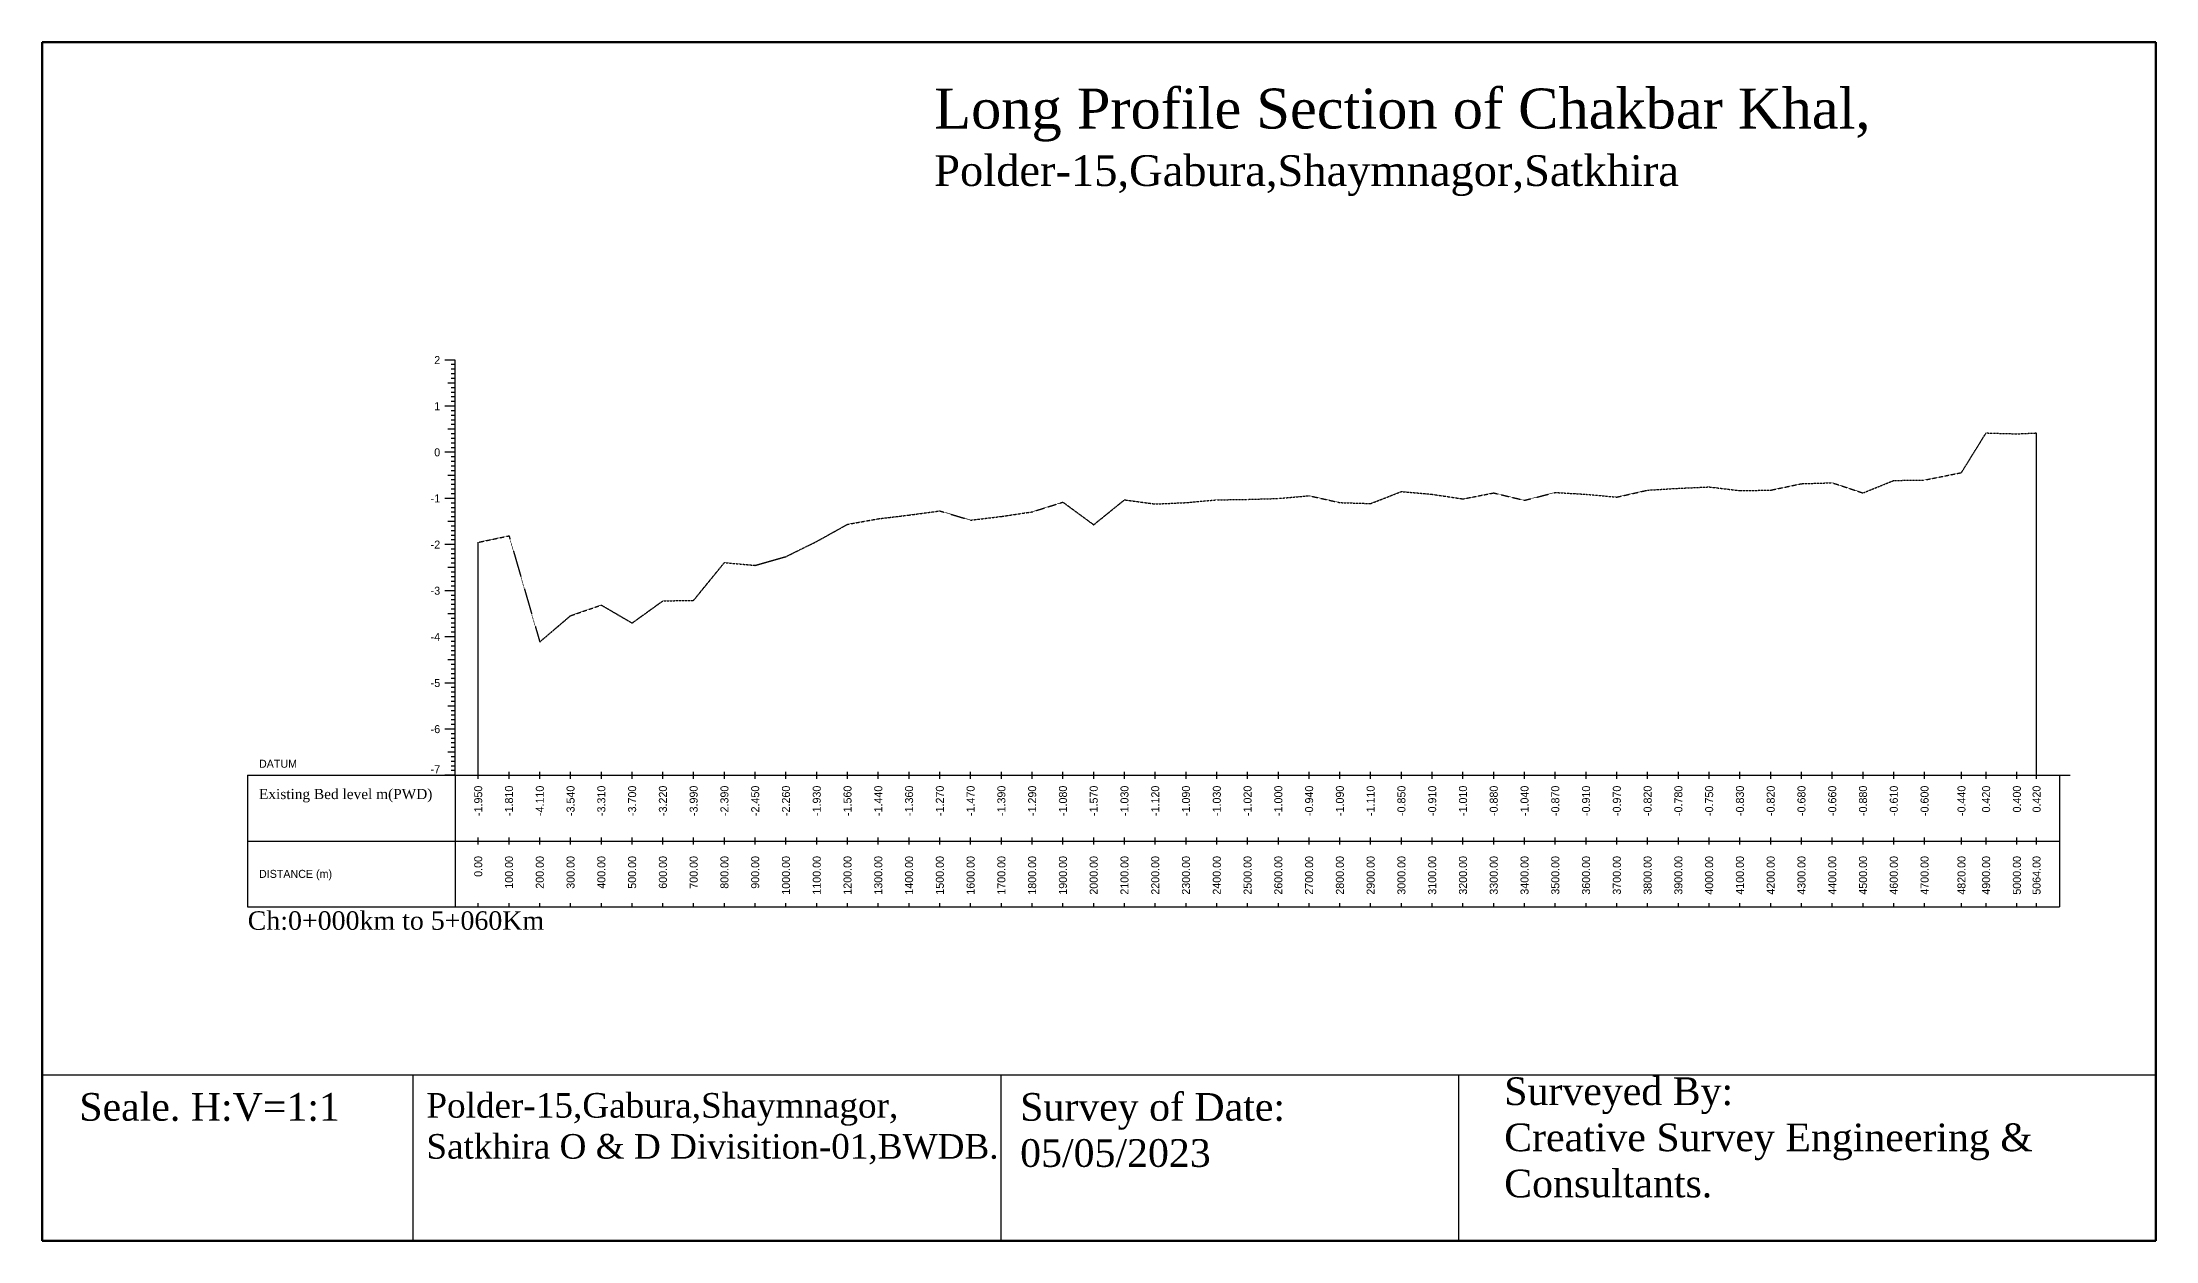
# Model space of a CAD drawing. Header units: inches. Extents: x -6195 to 673, y -1074 to 9484.
# Drawn here: x -6195 to 673, y -1074 to 2823 of the extents above; entities that cross this region are included whole.
import ezdxf
from ezdxf.enums import TextEntityAlignment as Align

# ---------------------------------------------------------------- set-up
doc = ezdxf.new("R2010")
doc.units = ezdxf.units.IN
doc.header["$MEASUREMENT"] = 0
doc.linetypes.add('HIDDEN', pattern=[0.375, 0.25, -0.125])
doc.layers.add('CS_Drawing', color=7, linetype='Continuous')
doc.layers.add('GL', color=3, linetype='HIDDEN')
doc.styles.add('romans', font='romans.shx')

msp = doc.modelspace()

# ---------------------------------------------------------------- linework, layer by layer
at = {"color": 4, "lineweight": 50}
for points in [[(-6195.1, -1073.7), (-6195.1, 2822.8)], [(-6195.1, 2822.8), (672.9, 2822.8)], [(-6195.1, -1073.7), (-6195.1, 2822.8)], [(-6195.1, 2822.8), (672.9, 2822.8)], [(672.9, 2822.8), (672.9, -1073.7)], [(672.9, 2822.8), (672.9, -1073.7)], [(-6195.1, -1073.7), (672.9, -1073.7)], [(-6195.1, -1073.7), (672.9, -1073.7)]]:
    msp.add_lwpolyline(points, dxfattribs=at)
for points in [[(-6195.1, -534.1), (672.9, -534.1)], [(-6195.1, -534.1), (-6195.1, -1073.7)], [(-4991.3, -534.1), (-4991.3, -1073.7)], [(-3079.6, -534.1), (-3079.6, -1073.7)], [(-1592.7, -534.1), (-1592.7, -1073.7)]]:
    msp.add_lwpolyline(points)
at = {"layer": 'CS_Drawing'}
for p, q in [((-4853.3, 1789.6), (-4887, 1789.6)), ((-4853.3, 1789.6), (-4876.9, 1789.6)), ((-4853.3, 1789.6), (-4866.8, 1789.6)), ((-4853.3, 439.6), (-4853.3, 1789.6)), ((-4853.3, 1774.6), (-4866.8, 1774.6)), ((-4853.3, 1759.6), (-4866.8, 1759.6)), ((-4853.3, 1744.6), (-4866.8, 1744.6)), ((-4853.3, 1729.6), (-4866.8, 1729.6)), ((-4853.3, 1714.6), (-4876.9, 1714.6)), ((-4853.3, 1714.6), (-4866.8, 1714.6)), ((-4853.3, 1699.6), (-4866.8, 1699.6)), ((-4853.3, 1684.6), (-4866.8, 1684.6)), ((-4853.3, 1669.6), (-4866.8, 1669.6)), ((-4853.3, 1654.6), (-4866.8, 1654.6)), ((-4853.3, 1639.6), (-4887, 1639.6)), ((-4853.3, 1639.6), (-4876.9, 1639.6)), ((-4853.3, 1639.6), (-4866.8, 1639.6)), ((-4853.3, 1624.6), (-4866.8, 1624.6)), ((-4853.3, 1609.6), (-4866.8, 1609.6)), ((-4853.3, 1594.6), (-4866.8, 1594.6)), ((-4853.3, 1564.6), (-4876.9, 1564.6)), ((-4853.3, 1579.6), (-4866.8, 1579.6)), ((-4853.3, 1564.6), (-4866.8, 1564.6)), ((-4853.3, 1549.6), (-4866.8, 1549.6)), ((-4853.3, 1534.6), (-4866.8, 1534.6)), ((-4853.3, 1519.6), (-4866.8, 1519.6)), ((285.7, 439.6), (285.7, 1552.6)), ((-4853.3, 1489.6), (-4887, 1489.6)), ((-4853.3, 1489.6), (-4876.9, 1489.6)), ((-4853.3, 1504.6), (-4866.8, 1504.6)), ((-4853.3, 1489.6), (-4866.8, 1489.6)), ((-4853.3, 1474.6), (-4866.8, 1474.6)), ((-4853.3, 1459.6), (-4866.8, 1459.6)), ((-4853.3, 1444.6), (-4866.8, 1444.6)), ((-4853.3, 1414.6), (-4876.9, 1414.6)), ((-4853.3, 1429.6), (-4866.8, 1429.6)), ((-4853.3, 1414.6), (-4866.8, 1414.6)), ((-4853.3, 1399.6), (-4866.8, 1399.6)), ((-4853.3, 1384.6), (-4866.8, 1384.6)), ((-4853.3, 1339.6), (-4887, 1339.6)), ((-4853.3, 1339.6), (-4876.9, 1339.6)), ((-4853.3, 1369.6), (-4866.8, 1369.6)), ((-4853.3, 1354.6), (-4866.8, 1354.6)), ((-4853.3, 1339.6), (-4866.8, 1339.6)), ((-4853.3, 1324.6), (-4866.8, 1324.6)), ((-4853.3, 1309.6), (-4866.8, 1309.6)), ((-4853.3, 1264.6), (-4876.9, 1264.6)), ((-4853.3, 1294.6), (-4866.8, 1294.6)), ((-4853.3, 1279.6), (-4866.8, 1279.6)), ((-4853.3, 1264.6), (-4866.8, 1264.6)), ((-4853.3, 1249.6), (-4866.8, 1249.6)), ((-4853.3, 1189.6), (-4887, 1189.6)), ((-4853.3, 1189.6), (-4876.9, 1189.6)), ((-4853.3, 1234.6), (-4866.8, 1234.6)), ((-4853.3, 1219.6), (-4866.8, 1219.6)), ((-4853.3, 1204.6), (-4866.8, 1204.6)), ((-4853.3, 1189.6), (-4866.8, 1189.6)), ((-4853.3, 1174.6), (-4866.8, 1174.6)), ((-4778.3, 439.6), (-4778.3, 1197.1)), ((-4853.3, 1114.6), (-4876.9, 1114.6)), ((-4853.3, 1159.6), (-4866.8, 1159.6)), ((-4853.3, 1144.6), (-4866.8, 1144.6)), ((-4853.3, 1129.6), (-4866.8, 1129.6)), ((-4853.3, 1114.6), (-4866.8, 1114.6)), ((-4853.3, 1099.6), (-4866.8, 1099.6)), ((-4853.3, 1039.6), (-4887, 1039.6)), ((-4853.3, 1039.6), (-4876.9, 1039.6)), ((-4853.3, 1084.6), (-4866.8, 1084.6)), ((-4853.3, 1069.6), (-4866.8, 1069.6)), ((-4853.3, 1054.6), (-4866.8, 1054.6)), ((-4853.3, 1039.6), (-4866.8, 1039.6)), ((-4853.3, 964.6), (-4876.9, 964.6)), ((-4853.3, 1024.6), (-4866.8, 1024.6)), ((-4853.3, 1009.6), (-4866.8, 1009.6)), ((-4853.3, 994.6), (-4866.8, 994.6)), ((-4853.3, 979.6), (-4866.8, 979.6)), ((-4853.3, 964.6), (-4866.8, 964.6)), ((-4853.3, 949.6), (-4866.8, 949.6)), ((-4853.3, 934.6), (-4866.8, 934.6)), ((-4853.3, 919.6), (-4866.8, 919.6)), ((-4853.3, 904.6), (-4866.8, 904.6)), ((-4853.3, 889.6), (-4887, 889.6)), ((-4853.3, 889.6), (-4876.9, 889.6)), ((-4853.3, 889.6), (-4866.8, 889.6)), ((-4853.3, 874.6), (-4866.8, 874.6)), ((-4853.3, 859.6), (-4866.8, 859.6)), ((-4853.3, 844.6), (-4866.8, 844.6)), ((-4853.3, 829.6), (-4866.8, 829.6)), ((-4853.3, 814.6), (-4876.9, 814.6)), ((-4853.3, 814.6), (-4866.8, 814.6)), ((-4853.3, 799.6), (-4866.8, 799.6)), ((-4853.3, 784.6), (-4866.8, 784.6)), ((-4853.3, 769.6), (-4866.8, 769.6)), ((-4853.3, 739.6), (-4887, 739.6)), ((-4853.3, 739.6), (-4876.9, 739.6)), ((-4853.3, 754.6), (-4866.8, 754.6)), ((-4853.3, 739.6), (-4866.8, 739.6)), ((-4853.3, 724.6), (-4866.8, 724.6)), ((-4853.3, 709.6), (-4866.8, 709.6)), ((-4853.3, 694.6), (-4866.8, 694.6)), ((-4853.3, 664.6), (-4876.9, 664.6)), ((-4853.3, 679.6), (-4866.8, 679.6)), ((-4853.3, 664.6), (-4866.8, 664.6)), ((-4853.3, 649.6), (-4866.8, 649.6)), ((-4853.3, 634.6), (-4866.8, 634.6)), ((-4853.3, 619.6), (-4866.8, 619.6)), ((-4853.3, 589.6), (-4887, 589.6)), ((-4853.3, 589.6), (-4876.9, 589.6)), ((-4853.3, 604.6), (-4866.8, 604.6)), ((-4853.3, 589.6), (-4866.8, 589.6)), ((-4853.3, 574.6), (-4866.8, 574.6)), ((-4853.3, 559.6), (-4866.8, 559.6)), ((-4853.3, 514.6), (-4876.9, 514.6)), ((-4853.3, 544.6), (-4866.8, 544.6)), ((-4853.3, 529.6), (-4866.8, 529.6)), ((-4853.3, 514.6), (-4866.8, 514.6)), ((-4853.3, 499.6), (-4866.8, 499.6)), ((-4853.3, 484.6), (-4866.8, 484.6)), ((-5528.3, 439.6), (-4853.3, 439.6)), ((-5528.3, 439.6), (-5528.3, 12.1)), ((-4853.3, 439.6), (-4887, 439.6)), ((-4853.3, 439.6), (-4876.9, 439.6)), ((-4853.3, 469.6), (-4866.8, 469.6)), ((-4853.3, 454.6), (-4866.8, 454.6)), ((-4853.3, 439.6), (-4866.8, 439.6)), ((-4853.3, 439.6), (360.7, 439.6)), ((-4853.3, 439.6), (-4853.3, 12.1)), ((-4778.3, 428.3), (-4778.3, 450.8)), ((-4678.3, 428.3), (-4678.3, 450.8)), ((-4578.3, 428.3), (-4578.3, 450.8)), ((-4478.3, 428.3), (-4478.3, 450.8)), ((-4378.3, 428.3), (-4378.3, 450.8)), ((-4278.3, 428.3), (-4278.3, 450.8)), ((-4178.3, 428.3), (-4178.3, 450.8)), ((-4078.3, 428.3), (-4078.3, 450.8)), ((-3978.3, 428.3), (-3978.3, 450.8)), ((-3878.3, 428.3), (-3878.3, 450.8)), ((-3778.3, 428.3), (-3778.3, 450.8)), ((-3678.3, 428.3), (-3678.3, 450.8)), ((-3578.3, 428.3), (-3578.3, 450.8)), ((-3478.3, 428.3), (-3478.3, 450.8)), ((-3378.3, 428.3), (-3378.3, 450.8)), ((-3278.3, 428.3), (-3278.3, 450.8)), ((-3178.3, 428.3), (-3178.3, 450.8)), ((-3078.3, 428.3), (-3078.3, 450.8)), ((-2978.3, 428.3), (-2978.3, 450.8)), ((-2878.3, 428.3), (-2878.3, 450.8)), ((-2778.3, 428.3), (-2778.3, 450.8)), ((-2678.3, 428.3), (-2678.3, 450.8)), ((-2578.3, 428.3), (-2578.3, 450.8)), ((-2478.3, 428.3), (-2478.3, 450.8)), ((-2378.3, 428.3), (-2378.3, 450.8)), ((-2278.3, 428.3), (-2278.3, 450.8)), ((-2178.3, 428.3), (-2178.3, 450.8)), ((-2078.3, 428.3), (-2078.3, 450.8)), ((-1978.3, 428.3), (-1978.3, 450.8)), ((-1878.3, 428.3), (-1878.3, 450.8)), ((-1778.3, 428.3), (-1778.3, 450.8)), ((-1678.3, 428.3), (-1678.3, 450.8)), ((-1578.3, 428.3), (-1578.3, 450.8)), ((-1478.3, 428.3), (-1478.3, 450.8)), ((-1378.3, 428.3), (-1378.3, 450.8)), ((-1278.3, 428.3), (-1278.3, 450.8)), ((-1178.3, 428.3), (-1178.3, 450.8)), ((-1078.3, 428.3), (-1078.3, 450.8)), ((-978.3, 428.3), (-978.3, 450.8)), ((-878.3, 428.3), (-878.3, 450.8)), ((-778.3, 428.3), (-778.3, 450.8)), ((-678.3, 428.3), (-678.3, 450.8)), ((-578.3, 428.3), (-578.3, 450.8)), ((-478.3, 428.3), (-478.3, 450.8)), ((-378.3, 428.3), (-378.3, 450.8)), ((-278.3, 428.3), (-278.3, 450.8)), ((-178.3, 428.3), (-178.3, 450.8)), ((-78.3, 428.3), (-78.3, 450.8)), ((41.7, 428.3), (41.7, 450.8)), ((121.7, 428.3), (121.7, 450.8)), ((221.7, 428.3), (221.7, 450.8)), ((285.7, 428.3), (285.7, 450.8)), ((360.7, 439.6), (394.5, 439.6)), ((360.7, 439.6), (384.4, 439.6)), ((360.7, 439.6), (374.2, 439.6)), ((360.7, 439.6), (360.7, 12.1)), ((-5528.3, 225.8), (-4853.3, 225.8)), ((-4853.3, 225.8), (360.7, 225.8)), ((-4853.3, 225.8), (360.7, 225.8)), ((-4778.3, 214.6), (-4778.3, 237.1)), ((-4678.3, 214.6), (-4678.3, 237.1)), ((-4578.3, 214.6), (-4578.3, 237.1)), ((-4478.3, 214.6), (-4478.3, 237.1)), ((-4378.3, 214.6), (-4378.3, 237.1)), ((-4278.3, 214.6), (-4278.3, 237.1)), ((-4178.3, 214.6), (-4178.3, 237.1)), ((-4078.3, 214.6), (-4078.3, 237.1)), ((-3978.3, 214.6), (-3978.3, 237.1)), ((-3878.3, 214.6), (-3878.3, 237.1)), ((-3778.3, 214.6), (-3778.3, 237.1)), ((-3678.3, 214.6), (-3678.3, 237.1)), ((-3578.3, 214.6), (-3578.3, 237.1)), ((-3478.3, 214.6), (-3478.3, 237.1)), ((-3378.3, 214.6), (-3378.3, 237.1)), ((-3278.3, 214.6), (-3278.3, 237.1)), ((-3178.3, 214.6), (-3178.3, 237.1)), ((-3078.3, 214.6), (-3078.3, 237.1)), ((-2978.3, 214.6), (-2978.3, 237.1)), ((-2878.3, 214.6), (-2878.3, 237.1)), ((-2778.3, 214.6), (-2778.3, 237.1)), ((-2678.3, 214.6), (-2678.3, 237.1)), ((-2578.3, 214.6), (-2578.3, 237.1)), ((-2478.3, 214.6), (-2478.3, 237.1)), ((-2378.3, 214.6), (-2378.3, 237.1)), ((-2278.3, 214.6), (-2278.3, 237.1)), ((-2178.3, 214.6), (-2178.3, 237.1)), ((-2078.3, 214.6), (-2078.3, 237.1)), ((-1978.3, 214.6), (-1978.3, 237.1)), ((-1878.3, 214.6), (-1878.3, 237.1)), ((-1778.3, 214.6), (-1778.3, 237.1)), ((-1678.3, 214.6), (-1678.3, 237.1)), ((-1578.3, 214.6), (-1578.3, 237.1)), ((-1478.3, 214.6), (-1478.3, 237.1)), ((-1378.3, 214.6), (-1378.3, 237.1)), ((-1278.3, 214.6), (-1278.3, 237.1)), ((-1178.3, 214.6), (-1178.3, 237.1)), ((-1078.3, 214.6), (-1078.3, 237.1)), ((-978.3, 214.6), (-978.3, 237.1)), ((-878.3, 214.6), (-878.3, 237.1)), ((-778.3, 214.6), (-778.3, 237.1)), ((-678.3, 214.6), (-678.3, 237.1)), ((-578.3, 214.6), (-578.3, 237.1)), ((-478.3, 214.6), (-478.3, 237.1)), ((-378.3, 214.6), (-378.3, 237.1)), ((-278.3, 214.6), (-278.3, 237.1)), ((-178.3, 214.6), (-178.3, 237.1)), ((-78.3, 214.6), (-78.3, 237.1)), ((41.7, 214.6), (41.7, 237.1)), ((121.7, 214.6), (121.7, 237.1)), ((221.7, 214.6), (221.7, 237.1)), ((285.7, 214.6), (285.7, 237.1)), ((-5528.3, 12.1), (-4853.3, 12.1)), ((-4853.3, 12.1), (360.7, 12.1)), ((-4778.3, 12.1), (-4778.3, 23.3)), ((-4678.3, 12.1), (-4678.3, 23.3)), ((-4578.3, 12.1), (-4578.3, 23.3)), ((-4478.3, 12.1), (-4478.3, 23.3)), ((-4378.3, 12.1), (-4378.3, 23.3)), ((-4278.3, 12.1), (-4278.3, 23.3)), ((-4178.3, 12.1), (-4178.3, 23.3)), ((-4078.3, 12.1), (-4078.3, 23.3)), ((-3978.3, 12.1), (-3978.3, 23.3)), ((-3878.3, 12.1), (-3878.3, 23.3)), ((-3778.3, 12.1), (-3778.3, 23.3)), ((-3678.3, 12.1), (-3678.3, 23.3)), ((-3578.3, 12.1), (-3578.3, 23.3)), ((-3478.3, 12.1), (-3478.3, 23.3)), ((-3378.3, 12.1), (-3378.3, 23.3)), ((-3278.3, 12.1), (-3278.3, 23.3)), ((-3178.3, 12.1), (-3178.3, 23.3)), ((-3078.3, 12.1), (-3078.3, 23.3)), ((-2978.3, 12.1), (-2978.3, 23.3)), ((-2878.3, 12.1), (-2878.3, 23.3)), ((-2778.3, 12.1), (-2778.3, 23.3)), ((-2678.3, 12.1), (-2678.3, 23.3)), ((-2578.3, 12.1), (-2578.3, 23.3)), ((-2478.3, 12.1), (-2478.3, 23.3)), ((-2378.3, 12.1), (-2378.3, 23.3)), ((-2278.3, 12.1), (-2278.3, 23.3)), ((-2178.3, 12.1), (-2178.3, 23.3)), ((-2078.3, 12.1), (-2078.3, 23.3)), ((-1978.3, 12.1), (-1978.3, 23.3)), ((-1878.3, 12.1), (-1878.3, 23.3)), ((-1778.3, 12.1), (-1778.3, 23.3)), ((-1678.3, 12.1), (-1678.3, 23.3)), ((-1578.3, 12.1), (-1578.3, 23.3)), ((-1478.3, 12.1), (-1478.3, 23.3)), ((-1378.3, 12.1), (-1378.3, 23.3)), ((-1278.3, 12.1), (-1278.3, 23.3)), ((-1178.3, 12.1), (-1178.3, 23.3)), ((-1078.3, 12.1), (-1078.3, 23.3)), ((-978.3, 12.1), (-978.3, 23.3)), ((-878.3, 12.1), (-878.3, 23.3)), ((-778.3, 12.1), (-778.3, 23.3)), ((-678.3, 12.1), (-678.3, 23.3)), ((-578.3, 12.1), (-578.3, 23.3)), ((-478.3, 12.1), (-478.3, 23.3)), ((-378.3, 12.1), (-378.3, 23.3)), ((-278.3, 12.1), (-278.3, 23.3)), ((-178.3, 12.1), (-178.3, 23.3)), ((-78.3, 12.1), (-78.3, 23.3)), ((41.7, 12.1), (41.7, 23.3)), ((121.7, 12.1), (121.7, 23.3)), ((221.7, 12.1), (221.7, 23.3)), ((285.7, 12.1), (285.7, 23.3))]:
    msp.add_line(p, q, dxfattribs=at)
at = {"layer": 'GL', "color": 5}
msp.add_lwpolyline([(-4778.3, 1197.1), (-4678.3, 1218.1), (-4578.3, 873.1), (-4478.3, 958.6), (-4378.3, 993.1), (-4278.3, 934.6), (-4178.3, 1006.6), (-4078.3, 1008.4), (-3978.3, 1131.1), (-3878.3, 1122.1), (-3778.3, 1150.6), (-3678.3, 1200.1), (-3578.3, 1255.6), (-3478.3, 1273.6), (-3378.3, 1285.6), (-3278.3, 1299.1), (-3178.3, 1269.1), (-3078.3, 1281.1), (-2978.3, 1296.1), (-2878.3, 1327.6), (-2778.3, 1254.1), (-2678.3, 1335.1), (-2578.3, 1321.6), (-2478.3, 1326.1), (-2378.3, 1335.1), (-2278.3, 1336.6), (-2178.3, 1339.6), (-2078.3, 1348.6), (-1978.3, 1326.1), (-1878.3, 1323.1), (-1778.3, 1362.1), (-1678.3, 1353.1), (-1578.3, 1338.1), (-1478.3, 1357.6), (-1378.3, 1333.6), (-1278.3, 1359.1), (-1178.3, 1353.1), (-1078.3, 1344.1), (-978.3, 1366.6), (-878.3, 1372.6), (-778.3, 1377.1), (-678.3, 1365.1), (-578.3, 1366.6), (-478.3, 1387.6), (-378.3, 1390.6), (-278.3, 1357.6), (-178.3, 1398.1), (-78.3, 1399.6), (41.7, 1423.6), (121.7, 1552.6), (221.7, 1549.6), (285.7, 1552.6), (285.7, 1552.6)], dxfattribs=at)

# ---------------------------------------------------------------- texts
at = {"attachment_point": 1, "style": 'romans'}
for s, insert, char_height, width in [('{\\fTimes New Roman|b0|i0|c0|p18;\\H1.3x;Long Profile Section of Chakbar Khal,  \\H0.7692x;Polder-15,Gabura,Shaymnagor,Satkhira}', (-3296.7, 2672.3), 100, 3173.411), ('{\\fTimes New Roman|b0|i0|c0|p18;Existing Bed level m(PWD)}', (-5490.8, 395.2), 33, 2650.542), ('{\\fTimes New Roman|b0|i0|c0|p18;Ch:0+000km to 5+060Km}', (-5527.4, -2.7), 60, 2650.542), ('{\\fTimes New Roman|b0|i0|c0|p18;Ch:0+000Km to 5+060 Km}', (-5490.8, -85.4), 0.25, 415.04), ('\\A1;{\\fTimes New Roman|b0|i0|c0|p18;Surveyed By:                                                          Creative Survey Engineering &                            Consultants.}', (-1444.2, -542.5), 90, 2992.189), ('{\\fTimes New Roman|b0|i0|c0|p18;Seale. H:V=1:1}', (-6074.7, -593.5), 90, 2650.542), ('{\\fTimes New Roman|b0|i0|c0|p18;Polder-15,Gabura,Shaymnagor,                                       Satkhira O & D Divisition-01,BWDB.}', (-4946.9, -593.5), 80, 2991.487), ('\\A1;{\\fTimes New Roman|b0|i0|c0|p18;Survey of Date:                                       05/05/2023}', (-3017.3, -593.5), 90, 1396.57)]:
    msp.add_mtext(s, dxfattribs=dict(at, insert=insert, char_height=char_height, width=width))
at = {"layer": 'CS_Drawing'}
for s, p in [('2', (-4902, 1789.6)), ('1', (-4902, 1639.6)), ('0', (-4902, 1489.6)), ('-1', (-4902, 1339.6)), ('-2', (-4902, 1189.6)), ('-3', (-4902, 1039.6)), ('-4', (-4902, 889.6)), ('-5', (-4902, 739.6)), ('-6', (-4902, 589.6))]:
    msp.add_text(s, height=26, dxfattribs=at).set_placement(p, align=Align.MIDDLE_RIGHT)
for s, p in [('DATUM', (-5490.8, 477.1)), ('DISTANCE (m)', (-5490.8, 119))]:
    msp.add_text(s, height=26, dxfattribs=at).set_placement(p, align=Align.MIDDLE_LEFT)
msp.add_text('-7', height=26, dxfattribs=at).set_placement((-4902, 446.3), align=Align.RIGHT)
for s, p in [('-1.950', (-4778.3, 405.8)), ('-1.810', (-4678.3, 405.8)), ('-4.110', (-4578.3, 405.8)), ('-3.540', (-4478.3, 405.8)), ('-3.310', (-4378.3, 405.8)), ('-3.700', (-4278.3, 405.8)), ('-3.220', (-4178.3, 405.8)), ('-3.990', (-4078.3, 405.8)), ('-2.390', (-3978.3, 405.8)), ('-2.450', (-3878.3, 405.8)), ('-2.260', (-3778.3, 405.8)), ('-1.930', (-3678.3, 405.8)), ('-1.560', (-3578.3, 405.8)), ('-1.440', (-3478.3, 405.8)), ('-1.360', (-3378.3, 405.8)), ('-1.270', (-3278.3, 405.8)), ('-1.470', (-3178.3, 405.8)), ('-1.390', (-3078.3, 405.8)), ('-1.290', (-2978.3, 405.8)), ('-1.080', (-2878.3, 405.8)), ('-1.570', (-2778.3, 405.8)), ('-1.030', (-2678.3, 405.8)), ('-1.120', (-2578.3, 405.8)), ('-1.090', (-2478.3, 405.8)), ('-1.030', (-2378.3, 405.8)), ('-1.020', (-2278.3, 405.8)), ('-1.000', (-2178.3, 405.8)), ('-0.940', (-2078.3, 405.8)), ('-1.090', (-1978.3, 405.8)), ('-1.110', (-1878.3, 405.8)), ('-0.850', (-1778.3, 405.8)), ('-0.910', (-1678.3, 405.8)), ('-1.010', (-1578.3, 405.8)), ('-0.880', (-1478.3, 405.8)), ('-1.040', (-1378.3, 405.8)), ('-0.870', (-1278.3, 405.8)), ('-0.910', (-1178.3, 405.8)), ('-0.970', (-1078.3, 405.8)), ('-0.820', (-978.3, 405.8)), ('-0.780', (-878.3, 405.8)), ('-0.750', (-778.3, 405.8)), ('-0.830', (-678.3, 405.8)), ('-0.820', (-578.3, 405.8)), ('-0.680', (-478.3, 405.8)), ('-0.660', (-378.3, 405.8)), ('-0.880', (-278.3, 405.8)), ('-0.610', (-178.3, 405.8)), ('-0.600', (-78.3, 405.8)), ('-0.440', (41.7, 405.8)), ('0.420', (121.7, 405.8)), ('0.400', (221.7, 405.8)), ('0.420', (285.7, 405.8)), ('0.00', (-4778.3, 177.1)), ('100.00', (-4678.3, 177.1)), ('200.00', (-4578.3, 177.1)), ('300.00', (-4478.3, 177.1)), ('400.00', (-4378.3, 177.1)), ('500.00', (-4278.3, 177.1)), ('600.00', (-4178.3, 177.1)), ('700.00', (-4078.3, 177.1)), ('800.00', (-3978.3, 177.1)), ('900.00', (-3878.3, 177.1)), ('1000.00', (-3778.3, 177.1)), ('1100.00', (-3678.3, 177.1)), ('1200.00', (-3578.3, 177.1)), ('1300.00', (-3478.3, 177.1)), ('1400.00', (-3378.3, 177.1)), ('1500.00', (-3278.3, 177.1)), ('1600.00', (-3178.3, 177.1)), ('1700.00', (-3078.3, 177.1)), ('1800.00', (-2978.3, 177.1)), ('1900.00', (-2878.3, 177.1)), ('2000.00', (-2778.3, 177.1)), ('2100.00', (-2678.3, 177.1)), ('2200.00', (-2578.3, 177.1)), ('2300.00', (-2478.3, 177.1)), ('2400.00', (-2378.3, 177.1)), ('2500.00', (-2278.3, 177.1)), ('2600.00', (-2178.3, 177.1)), ('2700.00', (-2078.3, 177.1)), ('2800.00', (-1978.3, 177.1)), ('2900.00', (-1878.3, 177.1)), ('3000.00', (-1778.3, 177.1)), ('3100.00', (-1678.3, 177.1)), ('3200.00', (-1578.3, 177.1)), ('3300.00', (-1478.3, 177.1)), ('3400.00', (-1378.3, 177.1)), ('3500.00', (-1278.3, 177.1)), ('3600.00', (-1178.3, 177.1)), ('3700.00', (-1078.3, 177.1)), ('3800.00', (-978.3, 177.1)), ('3900.00', (-878.3, 177.1)), ('4000.00', (-778.3, 177.1)), ('4100.00', (-678.3, 177.1)), ('4200.00', (-578.3, 177.1)), ('4300.00', (-478.3, 177.1)), ('4400.00', (-378.3, 177.1)), ('4500.00', (-278.3, 177.1)), ('4600.00', (-178.3, 177.1)), ('4700.00', (-78.3, 177.1)), ('4820.00', (41.7, 177.1)), ('4900.00', (121.7, 177.1)), ('5000.00', (221.7, 177.1)), ('5064.00', (285.7, 177.1))]:
    msp.add_text(s, height=26, rotation=90, dxfattribs=at).set_placement(p, align=Align.MIDDLE_RIGHT)

doc.saveas('drawing.dxf')
